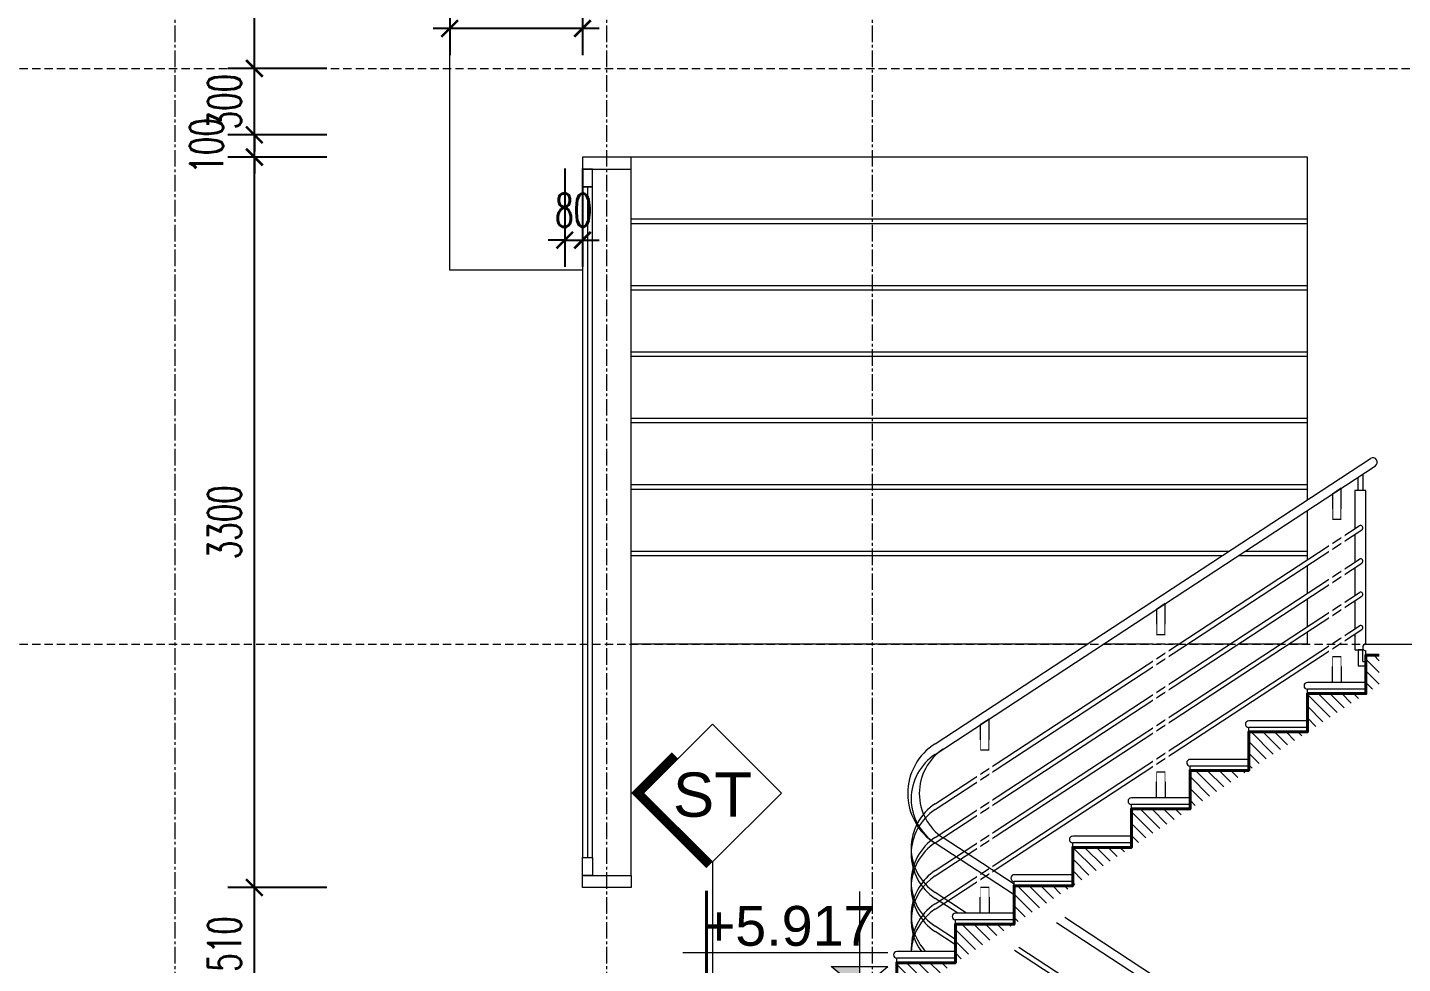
# Model space of a CAD drawing. Header units: millimetres. Extents: x -229618 to 2906, y -178063 to 96806.
# Drawn here: x -14342 to -8129, y -145648 to -141420 of the extents above; entities that cross this region are included whole.
import ezdxf
from ezdxf.enums import TextEntityAlignment as Align
from ezdxf.xclip import XClip

# ---------------------------------------------------------------- set-up
doc = ezdxf.new("R2010")
doc.units = ezdxf.units.MM
doc.header["$LTSCALE"] = 200
doc.header["$MEASUREMENT"] = 0
doc.header["$XCLIPFRAME"] = 0
doc.set_wipeout_variables(frame=1)
doc.header["$PDMODE"] = 3
doc.header["$PDSIZE"] = 50
doc.linetypes.add('CENTER2', pattern=[1.125, 0.75, -0.125, 0.125, -0.125])
doc.linetypes.add('DASHED2', pattern=[0.375, 0.25, -0.125])
doc.layers.get('0').update_dxf_attribs({"color": 95, "linetype": 'CONTINUOUS'})
doc.layers.get('DEFPOINTS').update_dxf_attribs({"linetype": 'CONTINUOUS'})
for name, color, linetype, lineweight in [('cat', 1, 'CONTINUOUS', 40), ('hatch', 250, 'CONTINUOUS', 5), ('nho', 252, 'CONTINUOUS', 15), ('thay', 7, 'CONTINUOUS', 18), ('tim', 18, 'CENTER2', 9)]:
    doc.layers.add(name, color=color, linetype=linetype, lineweight=lineweight)
doc.layers.add('DIM', color=251, linetype='CONTINUOUS')
doc.layers.add('TEXT', color=33, linetype='CONTINUOUS')
doc.styles.add('Arial N  iso', font='vnarialn_0.ttf')
doc.styles.add('CHU HOA Day', font='Vharial_0.ttf')
doc.styles.add('Scale', font='vnsimli.shx', dxfattribs={"width": 0.65, "bigfont": 'bigfont.shx'})
doc.dimstyles.new('Scale', dxfattribs={"dimscale": 75, "dimtxt": 2, "dimasz": 1, "dimexe": 1.6, "dimexo": 0, "dimgap": 0.8, "dimtad": 1, "dimdec": 0, "dimzin": 0, "dimdsep": 46, "dimtxsty": 'Scale', "dimblk": 'ARCHTICK', "dimcen": 0.1, "dimdle": 1, "dimclrd": 256, "dimclre": 256, "dimclrt": 3, "dimadec": 0, "dimazin": 0, "dimtfac": 1, "dimtdec": 0, "dimtix": 1, "dimtmove": 2, "dimatfit": 3, "dimldrblk": 'ARCHTICK', "dimfxl": 0, "dimtolj": 1, "dimtzin": 0, "dimarcsym": 0})

# ---------------------------------------------------------------- blocks, each defined once
blk = doc.blocks.new('cthang')
for points in [[(-20, 738), (-20, 877.1), (20, 850.9), (20, 738)], [(-20, 118), (-20, -100), (20, -100), (20, 118)]]:
    blk.add_lwpolyline(points, close=True)
for points in [[(-20, 73), (-35, 73), (-35, 783), (-20, 783)], [(20, 73), (35, 73), (35, 783), (20, 783)]]:
    blk.add_wipeout(points)
blk = doc.blocks.new('kyhieu1')
at = {"layer": 'cat', "ltscale": 600}
blk.add_line((27.5, -131), (27.5, -816.6), dxfattribs=at)
at = {"color": 15, "linetype": 'Continuous'}
blk.add_wipeout([(0, 0), (311.1, 311.1), (0, 622.3), (-311.1, 311.1)], dxfattribs=at).dxf.layer = 'thay'
at = {"linetype": 'Continuous'}
blk.add_wipeout([(0, 622.3), (-311.1, 311.1), (0, 0), (311.1, 311.1)], dxfattribs=at).dxf.layer = 'DIM'
at = {"layer": 'thay', "ltscale": 600}
blk.add_line((0, 0), (0, -816.6), dxfattribs=at)
at = {"layer": 'thay', "color": 15, "linetype": 'Continuous'}
blk.add_lwpolyline([(0, 0), (311.1, 311.1), (0, 622.3), (-311.1, 311.1)], close=True, dxfattribs=at)
at = {"layer": 'thay', "color": 1, "linetype": 'Continuous', "const_width": 40}
blk.add_lwpolyline([(14.1, -14.1), (339.4, 311.1), (169.7, 480.8)], dxfattribs=at)
at = {"layer": 'TEXT', "style": 'CHU HOA Day'}
blk.add_attdef('N1', text='', height=200, dxfattribs=at).set_placement((0, 304.1), align=Align.MIDDLE)
blk = doc.blocks.new('_ArchTick')
at = {"color": 0, "linetype": 'ByBlock', "const_width": 0.15}
blk.add_lwpolyline([(-0.5, -0.5), (0.5, 0.5)], dxfattribs=at)
blk = doc.blocks.new('*D2589')
at = {"layer": 'DEFPOINTS', "color": 0, "linetype": 'Continuous'}
for p in [(-13316.4, -142004.9), (-12988.6, -142004.9), (-12988.6, -145304.9)]:
    blk.add_point(p, dxfattribs=at)
at = {"layer": 'DIM', "linetype": 'Continuous', "lineweight": -2}
for p, q in [((-13316.4, -145379.9), (-13316.4, -141929.9)), ((-12988.6, -142004.9), (-13436.4, -142004.9)), ((-12988.6, -145304.9), (-13436.4, -145304.9))]:
    blk.add_line(p, q, dxfattribs=at)
at = {"layer": 'DIM', "linetype": 'Continuous', "lineweight": -2, "xscale": 75, "yscale": 75, "zscale": 75}
for p, rotation in [((-13316.4, -142004.9), 90), ((-13316.4, -145304.9), 270)]:
    blk.add_blockref('_ArchTick', p, dxfattribs=dict(at, rotation=rotation))
at = {"layer": 'DIM', "color": 3, "linetype": 'Continuous', "insert": (-13451.4, -143654.9), "char_height": 150, "attachment_point": 5, "rotation": 90, "style": 'Scale'}
blk.add_mtext('\\A1;3300', dxfattribs=at)
blk = doc.blocks.new('*D2590')
at = {"layer": 'DEFPOINTS', "color": 0, "linetype": 'Continuous'}
for p in [(-13316.4, -141904.9), (-12988.6, -141904.9), (-12988.6, -142004.9)]:
    blk.add_point(p, dxfattribs=at)
at = {"layer": 'DIM', "linetype": 'Continuous', "lineweight": -2}
for p, q in [((-13316.4, -141904.9), (-13316.4, -141829.9)), ((-12988.6, -141904.9), (-13436.4, -141904.9)), ((-13316.4, -142004.9), (-13316.4, -141904.9)), ((-12988.6, -142004.9), (-13436.4, -142004.9)), ((-13316.4, -142004.9), (-13316.4, -142079.9))]:
    blk.add_line(p, q, dxfattribs=at)
at = {"layer": 'DIM', "linetype": 'Continuous', "lineweight": -2, "xscale": 75, "yscale": 75, "zscale": 75}
for p, rotation in [((-13316.4, -141904.9), 270), ((-13316.4, -142004.9), 90)]:
    blk.add_blockref('_ArchTick', p, dxfattribs=dict(at, rotation=rotation))
at = {"layer": 'DIM', "color": 3, "linetype": 'Continuous', "insert": (-13533, -141954.9), "char_height": 150, "attachment_point": 5, "rotation": 90, "style": 'Scale'}
blk.add_mtext('\\A1;100', dxfattribs=at)
blk = doc.blocks.new('*D2591')
at = {"layer": 'DEFPOINTS', "color": 0, "linetype": 'Continuous'}
for p in [(-13316.4, -141604.9), (-12988.6, -141604.9), (-12988.6, -141904.9)]:
    blk.add_point(p, dxfattribs=at)
at = {"layer": 'DIM', "linetype": 'Continuous', "lineweight": -2}
for p, q in [((-13316.4, -141604.9), (-13316.4, -141529.9)), ((-12988.6, -141604.9), (-13436.4, -141604.9)), ((-13316.4, -141904.9), (-13316.4, -141604.9)), ((-12988.6, -141904.9), (-13436.4, -141904.9)), ((-13316.4, -141904.9), (-13316.4, -141979.9))]:
    blk.add_line(p, q, dxfattribs=at)
at = {"layer": 'DIM', "linetype": 'Continuous', "lineweight": -2, "xscale": 75, "yscale": 75, "zscale": 75}
for p, rotation in [((-13316.4, -141604.9), 270), ((-13316.4, -141904.9), 90)]:
    blk.add_blockref('_ArchTick', p, dxfattribs=dict(at, rotation=rotation))
at = {"layer": 'DIM', "color": 3, "linetype": 'Continuous', "insert": (-13451.4, -141754.9), "char_height": 150, "attachment_point": 5, "rotation": 90, "style": 'Scale'}
blk.add_mtext('\\A1;300', dxfattribs=at)
blk = doc.blocks.new('*D2592')
at = {"layer": 'DEFPOINTS', "color": 0, "linetype": 'Continuous'}
for p in [(-13316.4, -139704.9), (-12988.6, -139704.9), (-12988.6, -141604.9)]:
    blk.add_point(p, dxfattribs=at)
at = {"layer": 'DIM', "linetype": 'Continuous', "lineweight": -2}
for p, q in [((-13316.4, -141679.9), (-13316.4, -139629.9)), ((-12988.6, -139704.9), (-13436.4, -139704.9)), ((-12988.6, -141604.9), (-13436.4, -141604.9))]:
    blk.add_line(p, q, dxfattribs=at)
at = {"layer": 'DIM', "linetype": 'Continuous', "lineweight": -2, "xscale": 75, "yscale": 75, "zscale": 75}
for p, rotation in [((-13316.4, -139704.9), 90), ((-13316.4, -141604.9), 270)]:
    blk.add_blockref('_ArchTick', p, dxfattribs=dict(at, rotation=rotation))
at = {"layer": 'DIM', "color": 3, "linetype": 'Continuous', "insert": (-13451.4, -140654.9), "char_height": 150, "attachment_point": 5, "rotation": 90, "style": 'Scale'}
blk.add_mtext('\\A1;1900', dxfattribs=at)
blk = doc.blocks.new('cao do')
at = {"layer": 'thay'}
for p, q in [((0, 444.6), (0, 0)), ((798.2, 170.2), (-128.3, 170.2)), ((0, 0), (-127.9, 106.1)), ((127.9, 106.1), (-127.9, 106.1)), ((0, 0), (127.9, 106.1))]:
    blk.add_line(p, q, dxfattribs=at)
at = {"layer": 'thay', "ltscale": 600}
blk.add_line((128.3, 0), (-128.3, 0), dxfattribs=at)
at = {"layer": 'thay', "color": 150, "ltscale": 600}
blk.add_solid([(0, 0), (0, 106.1), (127.9, 106.1)], dxfattribs=at)
at = {"layer": 'TEXT', "style": 'Arial N  iso'}
blk.add_attdef('%%P0.000', text='', height=200, dxfattribs=at).set_placement((69.5, 290), align=Align.MIDDLE_LEFT)
blk = doc.blocks.new('*D2620')
at = {"layer": 'DEFPOINTS', "color": 0, "linetype": 'Continuous'}
for p in [(-13316.4, -145304.9), (-12988.6, -145304.9), (-12988.6, -145815)]:
    blk.add_point(p, dxfattribs=at)
at = {"layer": 'DIM', "linetype": 'Continuous', "lineweight": -2}
for p, q in [((-13316.4, -145890), (-13316.4, -145229.9)), ((-12988.6, -145304.9), (-13436.4, -145304.9)), ((-12988.6, -145815), (-13436.4, -145815))]:
    blk.add_line(p, q, dxfattribs=at)
at = {"layer": 'DIM', "linetype": 'Continuous', "lineweight": -2, "xscale": 75, "yscale": 75, "zscale": 75}
for p, rotation in [((-13316.4, -145304.9), 90), ((-13316.4, -145815), 270)]:
    blk.add_blockref('_ArchTick', p, dxfattribs=dict(at, rotation=rotation))
at = {"layer": 'DIM', "color": 3, "linetype": 'Continuous', "insert": (-13451.4, -145559.9), "char_height": 150, "attachment_point": 5, "rotation": 90, "style": 'Scale'}
blk.add_mtext('\\A1;510', dxfattribs=at)
blk = doc.blocks.new('*D2622')
at = {"layer": 'DEFPOINTS', "color": 0}
for p in [(-11914.1, -142056.6), (-11834.1, -142056.6), (-11834.1, -142380.4)]:
    blk.add_point(p, dxfattribs=at)
at = {"layer": 'DIM', "lineweight": -2}
for p, q in [((-11914.1, -142056.6), (-11914.1, -142500.4)), ((-11834.1, -142056.6), (-11834.1, -142500.4)), ((-11914.1, -142380.4), (-11989.1, -142380.4)), ((-11914.1, -142380.4), (-11834.1, -142380.4)), ((-11834.1, -142380.4), (-11759.1, -142380.4))]:
    blk.add_line(p, q, dxfattribs=at)
at = {"layer": 'DIM', "lineweight": -2, "xscale": 75, "yscale": 75, "zscale": 75}
blk.add_blockref('_ArchTick', (-11914.1, -142380.4), dxfattribs=at)
at = {"layer": 'DIM', "lineweight": -2, "xscale": 75, "yscale": 75, "zscale": 75, "rotation": 180}
blk.add_blockref('_ArchTick', (-11834.1, -142380.4), dxfattribs=at)
at = {"layer": 'DIM', "color": 3, "insert": (-11874.1, -142245.4), "char_height": 150, "attachment_point": 5, "style": 'Scale'}
blk.add_mtext('\\A1;80', dxfattribs=at)
blk = doc.blocks.new('*D2970')
at = {"layer": 'DEFPOINTS', "color": 0}
for p in [(-12434.1, -141328.9), (-11834.1, -141328.9), (-12434.1, -141424.1)]:
    blk.add_point(p, dxfattribs=at)
at = {"layer": 'DIM', "lineweight": -2}
for p, q in [((-12434.1, -141328.9), (-12434.1, -141544.1)), ((-11834.1, -141328.9), (-11834.1, -141544.1)), ((-11759.1, -141424.1), (-12509.1, -141424.1))]:
    blk.add_line(p, q, dxfattribs=at)
at = {"layer": 'DIM', "lineweight": -2, "xscale": 75, "yscale": 75, "zscale": 75, "rotation": 180}
blk.add_blockref('_ArchTick', (-12434.1, -141424.1), dxfattribs=at)
at = {"layer": 'DIM', "lineweight": -2, "xscale": 75, "yscale": 75, "zscale": 75}
blk.add_blockref('_ArchTick', (-11834.1, -141424.1), dxfattribs=at)
at = {"layer": 'DIM', "color": 3, "insert": (-12134.1, -141289.1), "char_height": 150, "attachment_point": 5, "style": 'Scale'}
blk.add_mtext('\\A1;600', dxfattribs=at)

msp = doc.modelspace()

# ---------------------------------------------------------------- linework, layer by layer
at = {"layer": 'hatch', "color": 251, "linetype": 'DASHED2', "ltscale": 0.75}
msp.add_line((-27708.5, -141604.9), (-931.9, -141604.9), dxfattribs=at)
at = {"layer": 'hatch', "linetype": 'Continuous'}
for p, q in [((-11614.1, -142284.9), (-8559.1, -142284.9)), ((-11614.1, -142304.9), (-8559.1, -142304.9)), ((-11614.1, -142584.9), (-8559.1, -142584.9)), ((-11614.1, -142604.9), (-8559.1, -142604.9)), ((-11614.1, -142884.9), (-8559.1, -142884.9)), ((-11614.1, -142904.9), (-8559.1, -142904.9)), ((-11614.1, -143184.9), (-8559.1, -143184.9)), ((-11614.1, -143204.9), (-8559.1, -143204.9)), ((-11614.1, -143484.9), (-8559.1, -143484.9)), ((-11614.1, -143504.9), (-8559.1, -143504.9)), ((-10240.4, -144926.1), (-8324.6, -143670.4)), ((-10240.4, -144952.5), (-8312.5, -143688.9)), ((-11614.1, -143784.9), (-8912.1, -143784.9)), ((-11614.1, -143804.9), (-8942.6, -143804.9)), ((-8869.6, -143804.9), (-8559.1, -143804.9)), ((-8839.1, -143784.9), (-8559.1, -143784.9)), ((-10240.4, -145078.3), (-8323.6, -143822)), ((-10240.4, -145102.5), (-8312.5, -143838.9)), ((-10240.4, -145228.3), (-8323.6, -143972)), ((-10240.4, -145252.5), (-8312.5, -143988.9)), ((-10240.4, -145378.3), (-8323.6, -144122)), ((-10240.4, -145402.5), (-8312.5, -144138.9)), ((-10098.3, -145420.7), (-10240.4, -145327.5)), ((-10138.6, -145420.7), (-10240.4, -145353.9)), ((-10149.1, -145539.5), (-10240.4, -145479.7)), ((-10149.1, -145563.7), (-10240.4, -145503.9))]:
    msp.add_line(p, q, dxfattribs=at)
msp.add_lwpolyline([(-11834.1, -145169.9), (-11789.1, -145169.9), (-11789.1, -142139.9), (-11834.1, -142139.9)], close=True, dxfattribs=at)
for points in [[(-8461.6, -146519.7), (-9882, -145588.8)], [(-8461.6, -146493.3), (-9861.9, -145575.6)]]:
    msp.add_lwpolyline(points, dxfattribs=at)
for centre, radius, start, end in [((-8318.5, -143679.7), 11, 303.24132, 123.24132), ((-8318, -143830.4), 10.1, 303.24132, 123.24132), ((-8318, -143980.4), 10.1, 303.24132, 123.24132), ((-8318, -144130.4), 10.1, 303.24132, 123.24132), ((-10108.8, -145126.8), 240, 123.24132, 236.75868), ((-10108.8, -145153.2), 240, 123.24132, 236.75868), ((-10108.8, -145279), 240, 123.24132, 236.75868), ((-10108.8, -145303.2), 240, 123.24132, 236.75868), ((-10108.8, -145429), 240, 123.24132, 223.54001), ((-10108.8, -145453.2), 240, 123.24132, 216.02459), ((-10108.8, -145579), 240, 123.24132, 183.66145), ((-10108.8, -145603.2), 240, 123.24132, 177.88716)]:
    msp.add_arc(centre, radius, start, end, dxfattribs=at)
at = {"layer": 'nho'}
for p, q in [((-8309.1, -144230.4), (-8329.1, -144230.4)), ((-8329.1, -144230.4), (-8329.1, -144303.4)), ((-8309.1, -144283.4), (-8309.1, -144230.4)), ((-8329.1, -144303.4), (-8294.1, -144303.4)), ((-8309.1, -144283.4), (-8294.1, -144283.4))]:
    msp.add_line(p, q, dxfattribs=at)
for points in [[(-8309.1, -143437.5), (-8309.1, -143511), (-8329.1, -143511), (-8329.1, -143450.6)], [(-8294.1, -144204.9), (-8294.1, -143511), (-8344.1, -143511), (-8344.1, -143683.2)], [(-8344.1, -143709.6), (-8344.1, -143835.5)], [(-8344.1, -143859.6), (-8344.1, -143985.5)], [(-8344.1, -144009.6), (-8344.1, -144135.5)], [(-8344.1, -144159.6), (-8344.1, -144230.4)], [(-8344.1, -144230.4), (-8344.1, -144230.4), (-8304.8, -144230.4)]]:
    msp.add_lwpolyline(points, dxfattribs=at)
at = {"layer": 'thay', "linetype": 'Continuous'}
for p, q in [((-12434.1, -142516.4), (-12434.1, -139704.9)), ((-8559.1, -142004.9), (-11614.1, -142004.9)), ((-8559.1, -143553.6), (-8559.1, -142004.9)), ((-11614.1, -145249.9), (-11614.1, -142059.9)), ((-11811.6, -142139.9), (-11811.6, -145169.9)), ((-11834.1, -142516.4), (-12434.1, -142516.4)), ((-8559.1, -143824.2), (-8559.1, -143601.4)), ((-8559.1, -143976.4), (-8559.1, -143850.6)), ((-8559.1, -144126.4), (-8559.1, -144000.6)), ((-8559.1, -144204.9), (-8559.1, -144150.6)), ((-9552.9, -144204.9), (-11614.1, -144204.9)), ((-8907.8, -144204.9), (-9099.7, -144204.9)), ((-8678.9, -144204.9), (-8870.9, -144204.9)), ((-8559.1, -144204.9), (-8642, -144204.9)), ((-8294.1, -144204.9), (-4034.1, -144204.9)), ((-8294.1, -144254.9), (-8294.1, -144234.9)), ((-8559.1, -144428.5), (-8559.1, -144408.5)), ((-8559.1, -144552.2), (-8824.1, -144552.2)), ((-8559.1, -144582.2), (-8824.1, -144582.2)), ((-8824.1, -144602.2), (-8824.1, -144582.2)), ((-8824.1, -144725.9), (-9089.1, -144725.9)), ((-8824.1, -144755.9), (-9089.1, -144755.9)), ((-9089.1, -144775.9), (-9089.1, -144755.9)), ((-9354.1, -144949.6), (-9354.1, -144929.6)), ((-9354.1, -145073.3), (-9619.1, -145073.3)), ((-9354.1, -145103.3), (-9619.1, -145103.3)), ((-9619.1, -145123.3), (-9619.1, -145103.3)), ((-9619.1, -145247), (-9884.1, -145247)), ((-9619.1, -145277), (-9884.1, -145277)), ((-9884.1, -145297), (-9884.1, -145277)), ((-10149.1, -145470.7), (-10149.1, -145450.7)), ((-8298.9, -146329.4), (-9655.4, -145440.3)), ((-10149.1, -145594.3), (-10414.1, -145594.3)), ((-10149.1, -145624.3), (-10414.1, -145624.3)), ((-10414.1, -145644.3), (-10414.1, -145624.3))]:
    msp.add_line(p, q, dxfattribs=at)
for points in [[(-11614.1, -142059.9), (-11614.1, -142004.9), (-11834.1, -142004.9), (-11834.1, -142059.9)], [(-11789.1, -142059.9), (-11834.1, -142059.9), (-11834.1, -142139.9), (-11789.1, -142139.9)], [(-11789.1, -145249.9), (-11834.1, -145249.9), (-11834.1, -145169.9), (-11789.1, -145169.9)], [(-11614.1, -145249.9), (-11614.1, -145304.9), (-11834.1, -145304.9), (-11834.1, -145249.9)]]:
    msp.add_lwpolyline(points, close=True, dxfattribs=at)
for centre, radius, start, end in [((-8262.7, -143383.2), 20, 303.24132, 123.24132), ((-8294.1, -144219.9), 15, 90, 270), ((-8559.1, -144393.5), 15, 90, 270), ((-8824.1, -144567.2), 15, 90, 270), ((-10099.9, -144880.1), 264.9, 122.01983, 237.98017), ((-10072.3, -144880.1), 240, 123.24132, 236.75868), ((-10108.8, -144904), 240, 123.24132, 236.75868), ((-9089.1, -144740.9), 15, 90, 270), ((-9354.1, -144914.6), 15, 90, 270), ((-9619.1, -145088.3), 15, 90, 270), ((-9884.1, -145262), 15, 90, 270), ((-10149.1, -145435.7), 15, 90, 270), ((-10414.1, -145609.3), 15, 90, 270)]:
    msp.add_arc(centre, radius, start, end, dxfattribs=at)
at = {"layer": 'tim', "ltscale": 0.5}
for p, q in [((-13674.1, -153410.8), (-13674.1, -139004.9)), ((-11724.1, -153410.8), (-11724.1, -139004.9)), ((-10524.1, -153410.8), (-10524.1, -139004.9))]:
    msp.add_line(p, q, dxfattribs=at)

# ---------------------------------------------------------------- block references
at = {"layer": 'nho'}
ref = msp.add_blockref('cthang', (-10016.6, -146115.4), dxfattribs=at)
XClip(ref).set_block_clipping_path([(-246.4699198332, 276.7909458833), (172.9521440218, 551.6852479265), (172.9521440218, -365.881080952), (-269.7476624696, -365.881080952)])

# ---------------------------------------------------------------- dimensions: what is measured, and where the dimension line sits
at = {"layer": 'DIM', "linetype": 'Continuous'}
for base, p1, p2, picture, middle in [((-13316.4, -139704.9), (-12988.6, -141604.9), (-12988.6, -139704.9), '*D2592', (-13451.4, -140654.9)), ((-13316.4, -141604.9), (-12988.6, -141904.9), (-12988.6, -141604.9), '*D2591', (-13451.4, -141754.9)), ((-13316.4, -142004.9), (-12988.6, -145304.9), (-12988.6, -142004.9), '*D2589', (-13451.4, -143654.9)), ((-13316.4, -145304.9), (-12988.6, -145815), (-12988.6, -145304.9), '*D2620', (-13451.4, -145559.9))]:
    dim = msp.add_linear_dim(base=base, p1=p1, p2=p2, angle=90, dimstyle='Scale', override={"dimfxl": 70}, dxfattribs=at)
    dim.commit()
    dim.dimension.update_dxf_attribs({"geometry": picture, "text_midpoint": middle})
at = {"layer": 'DIM'}
dim = msp.add_linear_dim(base=(-12434.1, -141424.1), p1=(-11834.1, -141328.9), p2=(-12434.1, -141328.9), dimstyle='Scale', dxfattribs=at)
dim.commit()
dim.dimension.update_dxf_attribs({"geometry": '*D2970', "text_midpoint": (-12134.1, -141289.1)})
at = {"layer": 'DIM', "linetype": 'Continuous'}
dim = msp.add_linear_dim(base=(-13316.4, -141904.9), p1=(-12988.6, -142004.9), p2=(-12988.6, -141904.9), angle=90, dimstyle='Scale', override={"dimfxl": 70}, dxfattribs=at)
dim.commit()
dim.dimension.update_dxf_attribs({"geometry": '*D2590', "text_midpoint": (-13533, -141954.9), "dimtype": 160})
at = {"layer": 'DIM'}
dim = msp.add_linear_dim(base=(-11834.1, -142380.4), p1=(-11914.1, -142056.6), p2=(-11834.1, -142056.6), angle=180, dimstyle='Scale', dxfattribs=at)
dim.commit()
dim.dimension.update_dxf_attribs({"geometry": '*D2622', "text_midpoint": (-11874.1, -142245.4)})

# ---------------------------------------------------------------- next in the draw order: hatches: boundary and pattern name
at = {"layer": 'hatch', "linetype": 'Continuous'}
h = msp.add_hatch(dxfattribs=at)
h.set_pattern_fill('ANSI31', color=256, scale=300, style=0)
h.set_pattern_definition([(135, (-8234.15, -145818.023), (26.5165, 26.5165), [])])
h.paths.add_polyline_path([(-10414.1, -145644.3), (-10149.1, -145644.3), (-10414.1, -145818)])
h.paths.add_polyline_path([(-10149.1, -145470.7), (-9884.1, -145470.7), (-10149.1, -145644.3)])
h.paths.add_polyline_path([(-9884.1, -145297), (-9619.1, -145297), (-9884.1, -145470.7)])
h.paths.add_polyline_path([(-9619.1, -145123.3), (-9354.1, -145123.3), (-9619.1, -145297)])
h.paths.add_polyline_path([(-9354.1, -144949.6), (-9089.1, -144949.6), (-9354.1, -145123.3)])
h.paths.add_polyline_path([(-9089.1, -144775.9), (-8824.1, -144775.9), (-9089.1, -144949.6)])
h.paths.add_polyline_path([(-8824.1, -144602.2), (-8559.1, -144602.2), (-8824.1, -144775.9)])
h.paths.add_polyline_path([(-8559.1, -144428.5), (-8294.1, -144428.5), (-8559.1, -144602.2)])
h.paths.add_polyline_path([(-8294.1, -144254.9), (-8234.1, -144254.9), (-8234.1, -144389.2), (-8294.1, -144428.5)])

# ---------------------------------------------------------------- next in the draw order: linework, layer by layer
at = {"layer": 'cat', "linetype": 'Continuous'}
msp.add_lwpolyline([(-8234.1, -144254.9), (-8294.1, -144254.9), (-8294.1, -144428.5), (-8559.1, -144428.5), (-8559.1, -144602.2), (-8824.1, -144602.2), (-8824.1, -144775.9), (-9089.1, -144775.9), (-9089.1, -144949.6), (-9354.1, -144949.6), (-9354.1, -145123.3), (-9619.1, -145123.3), (-9619.1, -145297), (-9884.1, -145297), (-9884.1, -145470.7), (-10149.1, -145470.7), (-10149.1, -145644.3), (-10414.1, -145644.3), (-10414.1, -145818)], dxfattribs=at)
at = {"layer": 'thay', "linetype": 'Continuous'}
msp.add_lwpolyline([(-10240.4, -147955.5), (-8335.4, -146706.9, 0.526727), (-8371.9, -146329.4), (-9691.9, -145464.2)], format="xyb", dxfattribs=at)

# ---------------------------------------------------------------- next in the draw order: block references
at = {"layer": 'DIM', "linetype": 'Continuous'}
ref = msp.add_blockref('kyhieu1', (-11246.7, -145189.2), dxfattribs=dict(at, xscale=-1))
ref.add_attrib('N1', 'st', dxfattribs={"layer": 'TEXT', "height": 200, "style": 'CHU HOA Day'}).set_placement((-11246.7, -144885.1), align=Align.MIDDLE)

# ---------------------------------------------------------------- next in the draw order: block references
at = {"layer": 'nho'}
ref = msp.add_blockref('cthang', (-8426.1, -144378.5), dxfattribs=dict(at, xscale=-1))
XClip(ref).set_block_clipping_path([(-656.2869973175, 0), (132.5, 1736.7599679119)])
ref = msp.add_blockref('cthang', (-9221.1, -144899.6), dxfattribs=dict(at, xscale=-1))
XClip(ref).set_block_clipping_path([(-656.2869973175, 0), (132.5, 1736.7599679119)])
ref = msp.add_blockref('cthang', (-10016.6, -145420.7), dxfattribs=dict(at, xscale=-1))
XClip(ref).set_block_clipping_path([(-656.2869973175, 0), (132.5, 1736.7599679119)])
at = {"layer": 'thay', "linetype": 'Continuous'}
ref = msp.add_blockref('cao do', (-10583, -145768), dxfattribs=dict(at, xscale=-1))
ref.add_attrib('%%P0.000', '+5.917', dxfattribs={"layer": 'TEXT', "height": 180, "style": 'Arial N  iso'}).set_placement((-11290.6, -145478), align=Align.MIDDLE_LEFT)

# ---------------------------------------------------------------- next in the draw order: linework, layer by layer
at = {"layer": 'hatch', "color": 251, "linetype": 'DASHED2', "ltscale": 0.75}
msp.add_line((-27708.5, -144204.9), (-931.9, -144204.9), dxfattribs=at)
at = {"layer": 'thay', "linetype": 'Continuous'}
for p, q in [((-10240.4, -144655.5), (-8273.7, -143366.4)), ((-10240.4, -144703.3), (-8251.7, -143399.9)), ((-9256.1, -144204.9), (-9479.9, -144204.9)), ((-9201.1, -144204.9), (-9241.1, -144204.9)), ((-9140, -144204.9), (-9186.1, -144204.9)), ((-8294.1, -144378.5), (-8559.1, -144378.5)), ((-8294.1, -144408.5), (-8559.1, -144408.5)), ((-9089.1, -144899.6), (-9354.1, -144899.6)), ((-9089.1, -144929.6), (-9354.1, -144929.6)), ((-9884.1, -145338.2), (-10240.4, -145104.7)), ((-9884.1, -145290.4), (-10203.9, -145080.8)), ((-9884.1, -145420.7), (-10149.1, -145420.7)), ((-9884.1, -145450.7), (-10149.1, -145450.7))]:
    msp.add_line(p, q, dxfattribs=at)

doc.saveas('drawing.dxf')
